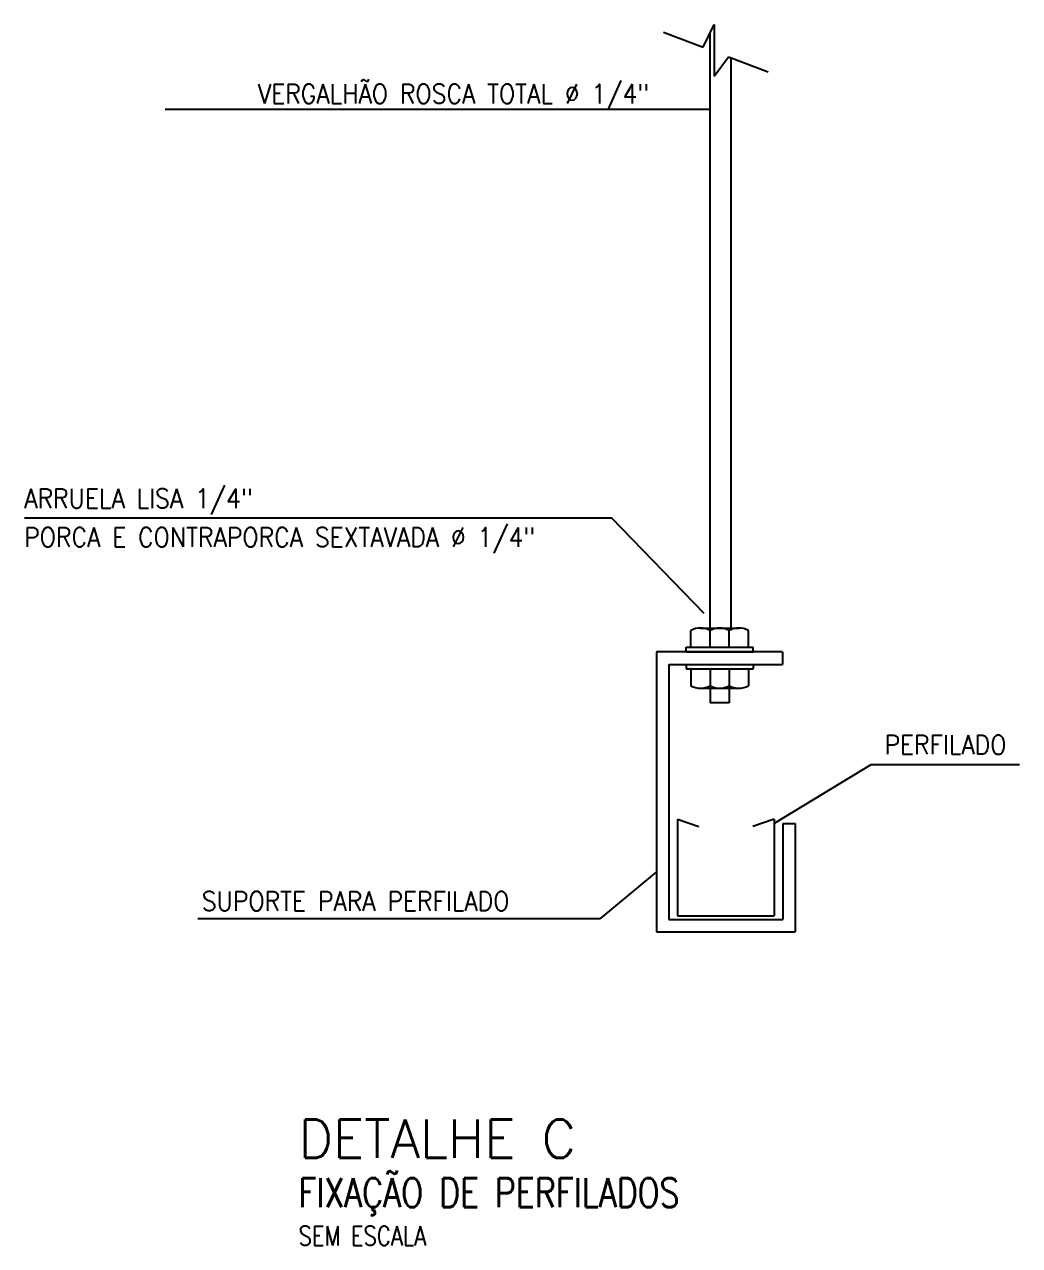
# Model space of a CAD drawing. Header units: millimetres. Extents: x 27525 to 1347740, y 16401 to 59429.
# Drawn here: x 666122 to 671312, y 28055 to 34424 of the extents above; entities that cross this region are included whole.
import ezdxf

# ---------------------------------------------------------------- set-up
doc = ezdxf.new("R2010")
doc.units = ezdxf.units.MM
for name, color, linetype in [('-EPDET', 3, 'Continuous'), ('-EPTEXT', 2, 'Continuous'), ('LINHADECHAMADA', 1, 'Continuous'), ('Text_140', 5, 'Continuous')]:
    doc.layers.add(name, color=color, linetype=linetype)
doc.styles.add('A-175', font='romans.shx', dxfattribs={"height": 0.3375})
doc.styles.add('ROMAN-SIMPLEX', font='romans')
doc.styles.add('SIMPLEX', font='simplex.shx')

msp = doc.modelspace()

# ---------------------------------------------------------------- linework, layer by layer
at = {"layer": '-EPDET'}
for p, q in [((669660.968, 34304.842), (669719.484, 34423.76)), ((669719.484, 34423.76), (669719.484, 34154.101)), ((669454.681, 34382.889), (669660.968, 34304.842)), ((669695.753, 34375.533), (669695.753, 31275.665)), ((669719.484, 34154.101), (669793.923, 34254.387)), ((669793.923, 34254.387), (670000.21, 34176.34)), ((669806.055, 34249.797), (669806.055, 31275.678)), ((669645.072, 31275.659), (669847.4, 31275.683)), ((669597.4, 31175.659), (669597.4, 31263.674)), ((669697.4, 31175.659), (669697.4, 31263.674)), ((669797.4, 31175.659), (669797.4, 31263.674)), ((669897.4, 31175.659), (669897.4, 31263.674)), ((669572.4, 31151.689), (669572.4, 31175.659)), ((669572.4, 31175.659), (669922.4, 31175.659)), ((669572.4, 31151.689), (669922.4, 31151.689)), ((669922.4, 31151.689), (669922.4, 31175.659)), ((669572.4, 31086.152), (669922.4, 31086.152)), ((669572.4, 31086.152), (669572.4, 31062.183)), ((669922.4, 31086.152), (669922.4, 31062.183)), ((669572.4, 31062.183), (669922.4, 31062.183)), ((669597.4, 31062.183), (669597.4, 30974.167)), ((669697.4, 31062.183), (669697.4, 30974.167)), ((669797.4, 31062.183), (669797.4, 30974.167)), ((669897.4, 31062.183), (669897.4, 30974.167)), ((669645.072, 30962.183), (669847.4, 30962.158)), ((669697.388, 30962.176), (669697.388, 30886.146)), ((669797.388, 30962.164), (669797.388, 30886.146)), ((669797.388, 30886.146), (669697.388, 30886.146)), ((669527.532, 30278.687), (669527.532, 29774.052)), ((669527.532, 30278.687), (669638.509, 30239.971)), ((670032.167, 30278.687), (669921.189, 30239.971)), ((670032.167, 30278.687), (670032.167, 29774.052)), ((669527.532, 29774.052), (670032.167, 29774.052))]:
    msp.add_line(p, q, dxfattribs=at)
at = {"layer": '-EPDET', "color": 2}
for p, q in [((670072.995, 31151.689), (669417.626, 31151.689)), ((669417.626, 31151.689), (669417.626, 29690.78)), ((670075.432, 31151.689), (670075.432, 31086.152)), ((669483.163, 31086.152), (669483.163, 29756.317)), ((669483.163, 31086.152), (669873.388, 31086.152)), ((669485.475, 31086.152), (670075.432, 31086.152)), ((670076.536, 30256.208), (670076.536, 29756.317)), ((670076.536, 30256.208), (670142.073, 30256.208)), ((670142.073, 30256.208), (670142.073, 29690.78)), ((669483.163, 29756.317), (670076.536, 29756.317)), ((669417.626, 29690.78), (670142.073, 29690.78))]:
    msp.add_line(p, q, dxfattribs=at)
at = {"layer": '-EPDET'}
for centre, start, end in [((669647.4, 31165.594), 62.988126, 117.011874), ((669747.4, 31165.594), 62.988126, 117.011874), ((669847.4, 31165.594), 62.988126, 117.011874), ((669647.4, 31072.248), 242.988126, 297.011874), ((669747.4, 31072.248), 242.988126, 297.011874), ((669847.4, 31072.248), 242.988126, 297.011874)]:
    msp.add_arc(centre, 110.09, start, end, dxfattribs=at)
at = {"layer": 'LINHADECHAMADA'}
for p, q in [((666855.62, 33982.646), (669695.753, 33982.646)), ((666855.62, 33982.646), (669695.753, 33982.646)), ((669185.386, 31848.736), (666121.551, 31848.736)), ((669667.216, 31351.692), (669185.386, 31848.736)), ((670536.54, 30563.046), (670032.167, 30256.138)), ((671311.669, 30563.046), (670536.54, 30563.046)), ((669417.626, 30004.736), (669121.76, 29758.548)), ((669121.76, 29758.548), (667025.353, 29758.548))]:
    msp.add_line(p, q, dxfattribs=at)

# ---------------------------------------------------------------- texts
at = {"layer": '-EPTEXT', "style": 'ROMAN-SIMPLEX'}
for s, height, width, p in [('VERGALHÃO ROSCA TOTAL %%c 1/4"', 100, 0.9, (667339.043, 34011.994)), ('ARRUELA LISA 1/4"', 100, 0.9, (666120.204, 31901.742)), ('PORCA E CONTRAPORCA SEXTAVADA %%c 1/4"', 100, 0.9, (666120.204, 31699.271)), ('PERFILADO', 100, 0.9, (670606.832, 30617.207)), ('SUPORTE PARA PERFILADO', 100, 0.9, (667046.487, 29801.492)), ('SEM ESCALA', 101.1825, 0.8, (667550.65, 28055.073))]:
    msp.add_text(s, height=height, dxfattribs=dict(at, width=width)).set_placement(p)
at = {"layer": '-EPTEXT', "color": 3, "style": 'SIMPLEX', "width": 0.8}
msp.add_text('FIXAÇÃO DE PERFILADOS ', height=151.77391, dxfattribs=at).set_placement((667550.65, 28255.336))
at = {"layer": 'Text_140', "style": 'A-175'}
msp.add_text('DETALHE C', height=200, dxfattribs=at).set_placement((667550.65, 28511.818))

doc.saveas('drawing.dxf')
